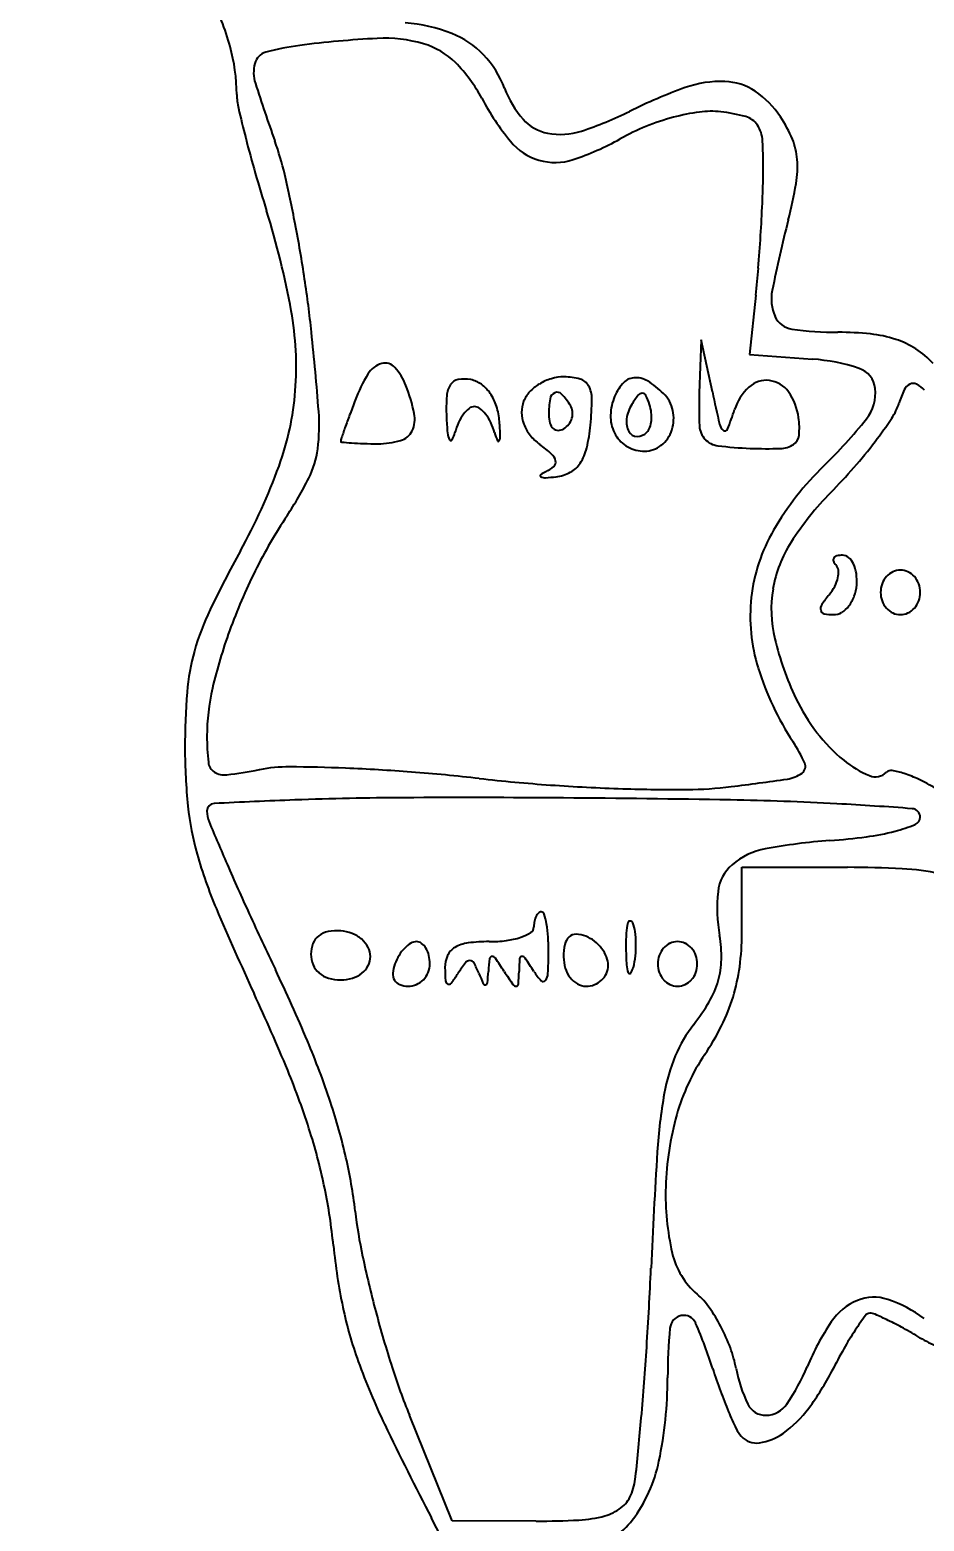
# Model space of a CAD drawing. Header units: millimetres. Extents: x 56222 to 3066687, y -650199 to -121287.
# Drawn here: x 135229.52 to 135233.47, y -182859.39 to -182852.81 of the extents above; entities that cross this region are included whole.
import ezdxf
from ezdxf import colors
from ezdxf.entities.mleader import LeaderData, LeaderLine
from ezdxf.math import Vec2, Vec3

# ---------------------------------------------------------------- set-up
doc = ezdxf.new("R2010")
doc.units = ezdxf.units.MM
doc.header["$MEASUREMENT"] = 0
doc.layers.add('Text', color=7, linetype='Continuous', lineweight=15)
doc.styles.add('style4', font='ARIALN.TTF')

msp = doc.modelspace()

# ---------------------------------------------------------------- linework, layer by layer
for p, q in [((135232.7238, -182853.9804), (135232.6953, -182854.2429)), ((135232.4829, -182854.1773), (135232.4743, -182854.4127)), ((135232.5319, -182854.4069), (135232.4829, -182854.1773)), ((135232.6953, -182854.2429), (135232.9741, -182854.263)), ((135232.6625, -182856.7987), (135232.6625, -182856.5064)), ((135232.6625, -182856.5064), (135233.128, -182856.5064)), ((135231.3831, -182859.3916), (135231.1942, -182858.925)), ((135231.7533, -182859.3924), (135231.3831, -182859.3916))]:
    msp.add_line(p, q)
for centre, radius, start, end in [((135229.1421, -182853.2308), 1.3072, 15.42455, 25.93828), ((135231.1316, -182853.4528), 0.6753, 68.31235, 86.21174), ((135231.2341, -182853.195), 0.3979, 43.67743, 68.31235), ((135229.598, -182853.105), 0.8343, 0.7058, 15.42452), ((135230.8555, -182853.9843), 1.1155, 97.46394, 105.34908), ((135231.2683, -182857.1352), 4.2933, 92.88345, 97.46398), ((135231.0836, -182853.4682), 0.6217, 73.81376, 92.8835), ((135231.1651, -182853.1875), 0.3293, 45.10031, 73.81382), ((135230.665, -182852.9977), 0.1584, 165.31566, 197.7271), ((135230.5784, -182852.975), 0.0689, 105.34919, 165.31558), ((135230.9316, -182853.4218), 0.6601, 28.03012, 45.10036), ((135231.2039, -182853.2238), 0.4396, 20.81673, 43.67748), ((135237.9271, -182850.6762), 7.7825, 197.72719, 199.69995), ((135232.04, -182852.9059), 0.4549, 200.81673, 220.88321), ((135233.1644, -182855.1677), 2.2337, 109.68423, 116.53866), ((135232.5706, -182853.5079), 0.4709, 87.93286, 109.68417), ((135232.5784, -182853.2935), 0.2563, 56.07414, 87.9328), ((135232.4983, -182853.4125), 0.3998, 33.2338, 56.07413), ((135230.7153, -182853.0912), 0.2831, 180.70574, 192.93708), ((135235.7956, -182851.9242), 5.4957, 192.93709, 194.3509), ((135232.5523, -182852.5589), 1.1759, 208.03012, 219.13474), ((135231.839, -182853.08), 0.1889, 220.88319, 259.54553), ((135231.4856, -182851.8062), 1.5237, 287.91217, 296.53867), ((135232.6343, -182854.2157), 1.0565, 105.05112, 111.99004), ((135232.5989, -182854.084), 0.9201, 97.73036, 105.05119), ((135232.5259, -182853.5468), 0.378, 83.50034, 97.73034), ((135232.4865, -182853.8929), 0.7263, 74.61313, 83.50029), ((135232.6552, -182853.2799), 0.0906, 33.45142, 74.61308), ((135232.3146, -182853.5329), 0.6194, 22.87108, 33.23386), ((135235.7895, -182851.9258), 5.4894, 194.35088, 196.04016), ((135231.8602, -182852.9651), 0.3058, 259.54552, 287.91221), ((135232.6052, -182854.1438), 0.9789, 111.99001, 119.3374), ((135232.6145, -182853.3068), 0.1394, 3.08507, 33.45141), ((135229.3373, -182853.7519), 1.3414, 13.10612, 19.69996), ((135231.8376, -182853.1405), 0.2545, 219.13468, 253.69312), ((135231.5488, -182852.2641), 1.1772, 288.24144, 299.33737), ((135230.5321, -182853.4191), 2.2248, 359.05979, 3.08498), ((135232.6236, -182853.4025), 0.284, 4.30833, 22.87111), ((135231.8376, -182853.1404), 0.2546, 253.69311, 288.24147), ((135232.4811, -182853.4133), 0.4269, 349.98632, 4.30832), ((135237.5291, -182851.4256), 7.2995, 196.04019, 197.4045), ((135225.1401, -182854.729), 5.6508, 10.84044, 13.10607), ((135228.6393, -182853.388), 4.1178, 357.39662, 359.05978), ((135230.6401, -182853.0882), 2.2964, 345.86662, 349.9862), ((135227.0761, -182854.7023), 3.6551, 10.29161, 17.40455), ((135224.3312, -182853.1921), 8.4303, 356.42362, 357.39672), ((135224.4889, -182854.8537), 6.3139, 8.59721, 10.84039), ((135239.6246, -182855.3505), 6.9686, 165.86656, 168.49082), ((135224.3208, -182853.1915), 8.4407, 355.45086, 356.42373), ((135228.5765, -182853.5301), 4.1717, 353.80263, 355.45089), ((135225.4995, -182854.7009), 5.2918, 6.03643, 8.59722), ((135232.9815, -182853.9978), 0.1891, 168.49079, 203.87649), ((135229.3119, -182854.2963), 1.3826, 355.59524, 10.2916), ((135232.896, -182854.0356), 0.0957, 203.87646, 262.09003), ((135218.2541, -182855.4671), 12.5775, 4.4379, 6.03642), ((135233.0864, -182852.6659), 1.4786, 262.08996, 270.00005), ((135233.0864, -182855.5215), 1.377, 83.99423, 89.99998), ((135233.174, -182854.6888), 0.5398, 71.90819, 83.99418), ((135233.2213, -182854.5438), 0.3873, 57.26449, 71.90812), ((135232.9126, -182855.1132), 0.8524, 71.74592, 85.86177), ((135233.2144, -182854.5546), 0.4, 42.97318, 57.26459), ((135231.5998, -182854.6891), 0.6898, 148.54397, 159.18325), ((135231.1015, -182854.3843), 0.1057, 106.05082, 148.54406), ((135231.088, -182854.3373), 0.0568, 41.89494, 106.0509), ((135230.9376, -182854.4722), 0.2588, 20.99365, 41.89499), ((135231.8772, -182854.5373), 0.196, 89.99999, 106.49076), ((135231.8772, -182854.6056), 0.2643, 74.48514, 90.00001), ((135233.1466, -182854.4036), 0.1052, 6.11682, 71.74593), ((135229.4383, -182854.3061), 1.2559, 340.01232, 355.59518), ((135230.4175, -182854.6718), 0.8159, 11.90802, 20.99357), ((135231.4631, -182854.4323), 0.1041, 146.72388, 176.00077), ((135231.4185, -182854.4031), 0.0508, 99.7, 146.72388), ((135231.436, -182854.5059), 0.1551, 79.20913, 99.69994), ((135231.4433, -182854.468), 0.1165, 53.75585, 79.20918), ((135231.4127, -182854.5097), 0.1682, 34.4204, 53.75572), ((135231.8147, -182854.4938), 0.1245, 136.4041, 159.00637), ((135231.8763, -182854.5525), 0.2097, 121.10432, 136.40405), ((135231.887, -182854.5701), 0.2303, 106.49076, 121.10427), ((135231.9314, -182854.4103), 0.0616, 28.78891, 74.48528), ((135231.8812, -182854.4379), 0.1189, 359.51467, 28.78886), ((135232.3056, -182854.5166), 0.2235, 139.5011, 159.00639), ((135232.1929, -182854.4204), 0.0753, 95.64389, 139.50115), ((135232.195, -182854.442), 0.097, 58.39554, 95.64391), ((135232.0445, -182854.6865), 0.3841, 44.99993, 58.39553), ((135240.7757, -182852.6495), 8.429, 192.03373, 193.03113), ((135232.8534, -182854.5587), 0.2349, 132.96982, 161.89312), ((135232.7701, -182854.4694), 0.1128, 82.97899, 132.96989), ((135232.7691, -182854.4776), 0.1211, 35.21373, 82.97893), ((135232.6564, -182854.5572), 0.259, 8.12782, 35.21375), ((135233.0676, -182854.4121), 0.1847, 321.42919, 6.11686), ((135233.7725, -182854.5893), 0.4368, 154.19791, 162.39116), ((135233.4291, -182854.4232), 0.0553, 116.66719, 154.19783), ((135233.4187, -182854.4025), 0.0321, 62.62905, 116.66724), ((135233.3665, -182854.5032), 0.1455, 45.00003, 62.62901), ((135238.2587, -182857.2208), 7.8137, 159.18329, 159.69528), ((135232.1859, -182854.4829), 0.8287, 176.00074, 182.35276), ((135231.4815, -182854.5104), 0.0379, 90.00003, 128.5236), ((135231.4815, -182854.5113), 0.0388, 52.02007, 90.00009), ((135231.3747, -182854.5357), 0.2142, 17.47753, 34.42035), ((135231.295, -182854.5608), 0.2978, 4.24136, 17.47753), ((135231.8214, -182854.4964), 0.1317, 159.00642, 180.98483), ((135232.2605, -182854.5092), 0.4509, 170.97136, 179.99993), ((135231.8504, -182854.444), 0.0357, 113.31687, 170.9714), ((135231.8469, -182854.4359), 0.0268, 43.27626, 113.31674), ((135231.6363, -182854.6341), 0.316, 31.71753, 43.2762), ((135231.8495, -182854.5024), 0.0655, 6.97672, 31.71743), ((135230.6886, -182854.4278), 1.3116, 354.47889, 359.51461), ((135232.3, -182854.5145), 0.2175, 159.00643, 181.78867), ((135232.3123, -182854.548), 0.1604, 148.28255, 172.29859), ((135232.6107, -182854.7325), 0.5113, 142.70021, 148.28247), ((135232.2226, -182854.4368), 0.0233, 90.192, 142.70041), ((135232.2226, -182854.4311), 0.0176, 26.21297, 90.19192), ((135231.9516, -182854.5645), 0.3197, 18.43486, 26.21287), ((135232.0945, -182854.5169), 0.169, 6.38618, 18.43491), ((135232.2078, -182854.5233), 0.1533, 12.73728, 45), ((135234.2305, -182854.4771), 1.7574, 177.89881, 182.62412), ((135233.1064, -182854.3779), 0.2621, 326.22215, 342.39119), ((135230.0054, -182854.5551), 0.7909, 352.40904, 4.43789), ((135235.1196, -182856.0593), 4.4667, 159.69532, 160.47362), ((135231.0997, -182854.5279), 0.1187, 334.21335, 11.90794), ((135232.8903, -182854.4539), 1.5337, 182.35279, 185.04396), ((135231.5938, -182854.6266), 0.2008, 143.16835, 155.51623), ((135231.5446, -182854.5897), 0.1393, 128.5237, 143.16847), ((135231.4152, -182854.5962), 0.1465, 37.87928, 52.02001), ((135231.3659, -182854.6345), 0.2089, 25.85961, 37.87931), ((135229.7903, -182854.6724), 1.8066, 2.26286, 4.24135), ((135231.8439, -182854.496), 0.1543, 180.98481, 200.50853), ((135231.9453, -182854.5092), 0.1358, 180.00003, 195.43094), ((135231.8363, -182854.5017), 0.0789, 322.38563, 344.20599), ((135231.8419, -182854.5033), 0.0731, 344.20589, 6.97678), ((135232.2438, -182854.5162), 0.1613, 181.78873, 210.28563), ((135232.2444, -182854.5389), 0.0919, 172.29859, 208.72473), ((135232.1238, -182854.52), 0.1396, 341.29933, 354.4005), ((135232.0933, -182854.517), 0.1702, 354.40059, 6.38624), ((135232.1987, -182854.5253), 0.1626, 341.86989, 12.73734), ((135231.1196, -182853.9918), 1.5892, 338.5624, 341.89311), ((135232.5783, -182854.5683), 0.3379, 354.73779, 8.12791), ((135231.5052, -182853.1662), 2.183, 314.10503, 321.42929), ((135231.6474, -182853.4019), 2.0174, 322.62961, 326.22222), ((135240.545, -182857.9834), 10.2231, 160.47373, 160.76594), ((135231.133, -182854.544), 0.0817, 285.87283, 334.21336), ((135231.4423, -182854.5817), 0.0801, 185.04387, 208.10928), ((135231.254, -182854.5504), 0.1462, 331.78612, 345.35461), ((135231.6585, -182854.6561), 0.2719, 155.51623, 165.35452), ((135231.3027, -182854.6651), 0.2791, 16.18632, 25.85966), ((135231.9122, -182854.4882), 0.3555, 196.18627, 202.37386), ((135231.5443, -182854.6031), 0.0513, 336.39232, 2.26299), ((135231.8655, -182854.4879), 0.1774, 200.50858, 218.58586), ((135231.901, -182854.4596), 0.2227, 218.58581, 233.82507), ((135231.8635, -182854.5318), 0.0509, 195.43108, 227.51157), ((135231.8505, -182854.546), 0.0316, 227.51154, 270.71769), ((135231.8503, -182854.5283), 0.0493, 270.71758, 301.71735), ((135231.8316, -182854.4981), 0.0848, 301.71751, 322.38564), ((135231.2278, -182854.4799), 0.7699, 346.83313, 354.47883), ((135232.2267, -182854.5263), 0.1415, 210.28557, 241.10553), ((135232.1992, -182854.5636), 0.0404, 208.72467, 270.12654), ((135232.1992, -182854.5423), 0.0617, 270.12645, 315.00003), ((135232.204, -182854.5471), 0.0549, 315.00008, 341.29945), ((135232.2164, -182854.5311), 0.144, 308.6498, 341.86995), ((135232.5679, -182854.5533), 0.0931, 182.62424, 222.69715), ((135232.6117, -182854.539), 0.0493, 193.03112, 231.25968), ((135232.5881, -182854.5684), 0.0116, 231.25967, 338.56238), ((135232.8614, -182854.5944), 0.0536, 302.59115, 354.73773), ((135230.3827, -182854.6054), 0.4103, 333.46724, 352.40906), ((135230.9178, -182854.6244), 0.0268, 160.76605, 180.00011), ((135230.8959, -182854.6244), 0.00489, 180.00028, 264.5726), ((135231.0941, -182852.5382), 2.1005, 264.57234, 265.77004), ((135231.024, -182853.4856), 1.1505, 265.77019, 268.41072), ((135231.055, -182852.369), 2.2675, 268.41065, 270.00001), ((135231.055, -182854.2697), 0.3668, 270.00005, 285.87282), ((135231.3773, -182854.6165), 0.00636, 208.10921, 331.7862), ((135231.5874, -182854.6219), 0.00425, 202.37371, 336.39194), ((135231.3782, -182855.1745), 0.663, 47.94988, 53.82508), ((135231.7774, -182854.6085), 0.2054, 326.40364, 346.83306), ((135232.2328, -182854.5151), 0.1542, 241.10559, 270.00002), ((135232.2328, -182854.5517), 0.1176, 269.99999, 308.64986), ((135232.5673, -182854.5539), 0.0922, 222.69719, 263.04252), ((135232.7641, -182852.9413), 1.7168, 263.0425, 267.84707), ((135232.7736, -182852.6872), 1.9711, 267.84708, 271.71028), ((135232.8291, -182854.5438), 0.1137, 271.7104, 302.59112), ((135231.4144, -182853.224), 2.3106, 318.96552, 322.62962), ((135228.1371, -182853.8328), 2.6405, 331.07364, 340.01229), ((135231.7408, -182854.6353), 0.1365, 294.11852, 311.83362), ((135231.7838, -182854.7249), 0.0574, 12.65021, 47.94999), ((135231.8147, -182854.7179), 0.0257, 311.83368, 12.65033), ((135231.8447, -182854.6532), 0.1247, 298.62394, 326.40366), ((135233.9429, -182855.6812), 1.3195, 134.10502, 149.83205), ((135229.3343, -182854.0819), 1.5821, 326.52393, 333.4672), ((135231.7771, -182854.7776), 0.0053, 127.08065, 243.81024), ((135231.8443, -182854.8665), 0.1168, 114.11858, 127.08063), ((135231.7932, -182854.7448), 0.0418, 243.81023, 273.23953), ((135231.7536, -182854.0447), 0.743, 273.23957, 276.85853), ((135231.8217, -182854.6111), 0.1726, 276.85846, 298.62386), ((135231.227, -182853.0609), 2.559, 315.57157, 318.96552), ((135234.041, -182855.8193), 1.3815, 135.57158, 147.21711), ((135232.5798, -182856.2282), 2.3089, 146.52389, 153.4999), ((135233.4584, -182855.3996), 0.7591, 149.83199, 173.6227), ((135235.029, -182857.6415), 5.2338, 151.07365, 154.26528), ((135233.3418, -182855.369), 0.5498, 147.21711, 170.38846), ((135233.0877, -182855.1545), 0.0236, 104.11243, 145.8385), ((135233.1067, -182855.2301), 0.1015, 89.99993, 104.11212), ((135233.1067, -182855.1692), 0.0406, 48.56708, 90.00003), ((135232.7705, -182856.3232), 2.5219, 153.49979, 160.02906), ((135233.0807, -182855.1498), 0.0152, 145.83822, 201.44233), ((135233.1115, -182855.1377), 0.0481, 201.44236, 224.99997), ((135233.0503, -182855.1989), 0.0383, 5.98078, 45.00005), ((135232.9871, -182855.2055), 0.1019, 347.16221, 5.98088), ((135233.0747, -182855.2054), 0.0889, 25.49792, 48.56696), ((135233.0243, -182855.2295), 0.1448, 7.89152, 25.49794), ((135233.3623, -182855.2717), 0.0775, 89.99991, 115.50123), ((135233.3623, -182855.2717), 0.0775, 64.49875, 90.00007), ((135232.9373, -182855.1941), 0.153, 331.93517, 347.16211), ((135232.9794, -182855.2455), 0.1904, 340.21396, 355.6921), ((135232.9336, -182855.2421), 0.2364, 355.69219, 7.89153), ((135233.3845, -182855.2926), 0.1097, 159.96418, 179.99996), ((135233.3747, -182855.289), 0.0992, 138.36646, 159.96422), ((135233.3675, -182855.2827), 0.0897, 115.50126, 138.36655), ((135233.3571, -182855.2827), 0.0897, 41.63345, 64.49874), ((135233.3499, -182855.289), 0.0992, 20.03586, 41.63363), ((135233.3401, -182855.2926), 0.1097, 359.99994, 20.03573), ((135233.4569, -182855.3994), 0.7576, 173.6226, 197.44096), ((135233.3394, -182855.3686), 0.5473, 170.38845, 193.62581), ((135233.4335, -182855.6233), 0.5016, 140.3098, 146.56357), ((135232.8787, -182855.1629), 0.2193, 320.30983, 331.93502), ((135233.0139, -182855.2579), 0.1537, 322.04062, 340.21402), ((135233.3845, -182855.2926), 0.1097, 180.00004, 200.03582), ((135233.3747, -182855.2962), 0.0992, 200.03578, 221.63354), ((135233.3499, -182855.2962), 0.0992, 318.36637, 339.96414), ((135233.3401, -182855.2926), 0.1097, 339.96427, 0.00006), ((135231.3228, -182855.855), 1.1195, 154.26527, 164.28679), ((135233.0422, -182855.3649), 0.0327, 146.56355, 192.43319), ((135233.0292, -182855.3678), 0.0194, 192.43308, 258.31729), ((135233.0669, -182855.1853), 0.2057, 258.31721, 270), ((135233.0669, -182855.3212), 0.0698, 269.99994, 301.07666), ((135233.042, -182855.2798), 0.1182, 301.07662, 322.04046), ((135233.3675, -182855.3026), 0.0897, 221.63345, 244.49874), ((135233.3623, -182855.3135), 0.0775, 244.49877, 270.00009), ((135233.3623, -182855.3135), 0.0775, 269.99993, 295.50125), ((135233.3571, -182855.3026), 0.0897, 295.50126, 318.36655), ((135232.4789, -182856.2172), 2.2117, 160.02904, 166.89789), ((135234.1315, -182855.1766), 1.3624, 193.62579, 205.38585), ((135231.1598, -182855.8091), 0.9502, 164.28679, 175.4241), ((135233.9854, -182855.2334), 1.3116, 197.44089, 213.23383), ((135231.2324, -182855.9271), 0.9319, 166.89792, 180.00001), ((135233.2442, -182855.976), 3.0412, 175.4241, 180.10474), ((135233.65, -182855.4051), 0.8294, 205.38583, 217.56688), ((135233.582, -182855.4573), 0.7437, 217.56686, 230.78613), ((135232.6926, -182855.977), 2.4896, 180.10475, 185.99117), ((135231.4032, -182855.9271), 1.1027, 180, 186.02864), ((135232.347, -182856.3069), 0.6472, 23.69428, 33.23379), ((135230.3643, -182856.0369), 0.058, 186.02864, 237.37803), ((135232.9068, -182856.0613), 0.0359, 305.92624, 23.69429), ((135233.402, -182855.6779), 0.459, 230.78613, 247.43832), ((135230.3772, -182856.0167), 0.0819, 237.37794, 277.22722), ((135230.0772, -182853.6514), 2.4661, 277.22722, 280.6253), ((135230.6617, -182856.7667), 0.7034, 89.7056, 100.62523), ((135230.629, -182863.1294), 7.0663, 87.69887, 89.70555), ((135230.6001, -182863.8473), 7.7847, 85.55901, 87.69883), ((135230.5058, -182865.0613), 9.0024, 83.64015, 85.55905), ((135232.3751, -182848.29), 7.8728, 263.64014, 265.93739), ((135231.088, -182843.9275), 12.3177, 277.12167, 278.28591), ((135232.8421, -182855.9721), 0.1461, 278.28586, 305.92623), ((135233.2522, -182856.0386), 0.0684, 247.4383, 315.00006), ((135233.3205, -182856.1069), 0.0282, 80.08633, 134.99995), ((135233.2568, -182856.4712), 0.398, 72.13657, 80.08626), ((135233.2138, -182856.6047), 0.5383, 64.57578, 72.13654), ((135233.0587, -182856.931), 0.8995, 59.42901, 64.57583), ((135232.4035, -182847.8908), 8.273, 265.93735, 268.15073), ((135232.3688, -182848.9649), 7.1983, 268.15072, 270.41292), ((135232.4087, -182854.4978), 1.6652, 270.41294, 277.12173), ((135231.4742, -182856.1048), 1.2646, 185.99117, 195.76311), ((135230.3338, -182856.2582), 0.0333, 93.02013, 180.00005), ((135231.5172, -182878.687), 22.4932, 92.11028, 93.02013), ((135231.2282, -182870.8463), 14.6472, 90.22805, 92.11029), ((135231.4269, -182920.7672), 64.5686, 89.602347, 90.228015), ((135231.3781, -182927.784), 71.5855, 89.012825, 89.602283), ((135232.3904, -182869.0343), 12.8271, 86.90807, 89.01283), ((135232.2848, -182870.9907), 14.7863, 85.61742, 86.90817), ((135233.4118, -182856.2853), 0.0378, 0.08554, 85.61744), ((135230.4236, -182856.2582), 0.123, 180.00001, 202.6613), ((135246.0256, -182849.7442), 17.0304, 202.66125, 203.3433), ((135233.1601, -182855.6552), 0.7143, 284.48005, 292.03302), ((135233.4151, -182856.2853), 0.0345, 292.03307, 0.08553), ((135232.861, -182853.7629), 2.6322, 274.13714, 277.65941), ((135233.067, -182855.2945), 1.0868, 277.65943, 284.47997), ((135232.2045, -182855.8987), 2.0234, 195.76316, 203.01095), ((135232.8217, -182856.73), 0.3103, 100.44631, 130.73654), ((135233.2396, -182858.9967), 2.6152, 94.13716, 100.44635), ((135239.8742, -182852.3989), 10.3305, 203.34328, 204.67345), ((135232.7376, -182856.6324), 0.1815, 130.73653, 174.08264), ((135233.128, -182861.1072), 4.6008, 86.98139, 90.00002), ((135233.3117, -182857.6236), 1.1123, 78.31308, 86.98146), ((135233.2615, -182856.6867), 0.7082, 174.08266, 189.85074), ((135241.6728, -182851.8775), 12.3102, 203.01091, 204.91812), ((135246.1094, -182849.5345), 17.1922, 204.67347, 205.58172), ((135231.7991, -182856.7453), 0.0509, 133.27227, 153.43496), ((135231.7767, -182856.7215), 0.0183, 89.99995, 133.27221), ((135231.7767, -182856.7165), 0.0133, 16.19921, 89.99999), ((135231.394, -182856.8277), 0.4118, 9.99571, 16.1991), ((135231.7139, -182856.7688), 0.03, 302.78836, 0.00002), ((135231.8755, -182856.7688), 0.1316, 169.00117, 179.99992), ((135231.8276, -182856.7595), 0.0828, 153.43505, 169.00125), ((135231.2816, -182856.8475), 0.526, 3.60083, 9.99567), ((135232.366, -182856.8061), 0.2146, 165.39432, 177.40877), ((135232.1692, -182856.7548), 0.0113, 91.58601, 165.39442), ((135232.1692, -182856.7558), 0.0123, 22.02794, 91.58599), ((135232.0302, -182856.812), 0.1623, 7.65868, 22.02793), ((135230.8903, -182856.8901), 0.1305, 158.77824, 180.00001), ((135230.8433, -182856.8718), 0.0801, 128.18339, 158.77826), ((135230.853, -182856.8842), 0.0959, 100.77367, 128.1834), ((135230.875, -182856.9995), 0.2132, 85.69227, 100.77363), ((135230.8782, -182856.9573), 0.1709, 68.37486, 85.69213), ((135230.886, -182856.9375), 0.1496, 49.24577, 68.37491), ((135230.9026, -182856.9182), 0.1242, 28.06266, 49.2458), ((135231.2759, -182856.9635), 0.1432, 121.59739, 135.6057), ((135231.2261, -182856.8825), 0.0481, 90.00004, 121.59747), ((135231.2261, -182856.8713), 0.0368, 52.64412, 90.00005), ((135231.2027, -182856.9019), 0.0754, 30.76698, 52.64411), ((135231.473, -182856.9936), 0.1544, 97.21761, 120.3842), ((135231.5471, -182857.5787), 0.7443, 89.99996, 97.21776), ((135231.5471, -182856.2366), 0.5978, 270.00004, 277.24577), ((135231.5803, -182856.4977), 0.3346, 277.2458, 288.43502), ((135231.6242, -182856.6296), 0.1956, 288.43492, 302.7882), ((135230.797, -182856.878), 1.0116, 359.681, 3.6008), ((135231.9412, -182856.859), 0.0616, 132.88203, 168.306), ((135231.929, -182856.8459), 0.0438, 88.69439, 132.88223), ((135231.9271, -182856.9318), 0.1297, 69.0063, 88.69428), ((135231.9211, -182856.9474), 0.1464, 52.03551, 69.00638), ((135231.9024, -182856.9715), 0.1769, 37.30587, 52.03555), ((135233.3814, -182856.8521), 1.2312, 177.40877, 180.70763), ((135231.7656, -182856.8476), 0.4292, 0.70761, 7.65867), ((135231.7251, -182856.8481), 0.4697, 353.94701, 0.70756), ((135232.3834, -182856.9229), 0.0897, 115.50126, 138.36655), ((135232.3781, -182856.912), 0.0775, 89.99991, 115.50123), ((135232.3781, -182856.912), 0.0775, 64.49875, 90.00007), ((135232.3729, -182856.9229), 0.0897, 41.63345, 64.49874), ((135232.0145, -182856.9032), 0.5574, 358.92926, 9.85073), ((135231.5653, -182856.7987), 1.0971, 352.33138, 359.99997), ((135230.8806, -182856.8901), 0.1209, 179.99993, 202.57315), ((135230.9369, -182856.9), 0.0853, 359.99997, 28.0626), ((135230.9333, -182856.9), 0.0889, 332.84088, 0.00003), ((135231.3335, -182857.0111), 0.2183, 147.94481, 159.00644), ((135231.3084, -182856.9954), 0.1887, 135.60575, 147.94472), ((135231.1708, -182856.9209), 0.1124, 13.18843, 30.76706), ((135231.1197, -182856.9329), 0.165, 359.99996, 13.18839), ((135231.4767, -182856.9482), 0.1254, 155.4637, 180.50134), ((135231.4353, -182856.9293), 0.0799, 120.38424, 155.46378), ((135232.5057, -182857.0262), 0.9647, 173.04811, 176.40426), ((135231.5587, -182856.9107), 0.0106, 89.99991, 173.04798), ((135231.5587, -182856.9188), 0.0188, 34.85232, 90.00011), ((135229.9274, -182858.0548), 2.0065, 32.87254, 34.85218), ((135232.7571, -182856.9877), 1.079, 175.81788, 178.83032), ((135231.6906, -182856.9097), 0.00965, 89.99993, 175.81785), ((135231.6906, -182856.9178), 0.0178, 34.63672, 89.99998), ((135229.8429, -182858.1942), 2.2635, 32.87256, 34.63677), ((135229.7366, -182856.8721), 2.072, 357.1381, 359.68101), ((135232.1495, -182856.9021), 0.2744, 168.30602, 180.00001), ((135232.0435, -182856.9021), 0.1683, 180.00005, 197.05525), ((135231.9128, -182856.9635), 0.1637, 22.0054, 37.30581), ((135231.9712, -182856.9399), 0.1008, 359.99995, 22.00539), ((135233.5179, -182856.8504), 1.3676, 180.70768, 183.64633), ((135231.8509, -182856.8615), 0.3433, 345.39426, 353.94707), ((135232.4003, -182856.9329), 0.1097, 159.96418, 179.99996), ((135232.3905, -182856.9293), 0.0992, 138.36646, 159.96422), ((135232.3658, -182856.9293), 0.0992, 20.03586, 41.63363), ((135232.3559, -182856.9329), 0.1097, 359.99994, 20.03573), ((135223.9923, -182860.1226), 7.3287, 22.88275, 25.58171), ((135230.8584, -182856.8993), 0.0967, 202.57311, 229.24583), ((135230.8688, -182856.8872), 0.1128, 229.24579, 253.60315), ((135230.907, -182856.8747), 0.1261, 286.46528, 308.18343), ((135230.9224, -182856.8944), 0.1011, 308.18345, 332.84079), ((135231.175, -182856.9768), 0.0543, 176.21844, 210.76703), ((135231.2586, -182856.9823), 0.138, 159.00633, 176.21855), ((135231.1856, -182856.9331), 0.099, 315.60568, 337.86156), ((135231.185, -182856.9329), 0.0997, 337.86159, 0.00009), ((135232.305, -182856.9409), 0.9537, 180.50135, 183.9952), ((135230.8444, -182856.617), 0.6683, 323.13913, 327.64337), ((135231.9497, -182857.3173), 0.6402, 142.5533, 147.64331), ((135231.4617, -182856.9435), 0.0255, 89.99992, 142.55311), ((135231.4617, -182856.9385), 0.0204, 28.41284, 90.00008), ((135231.0997, -182857.1343), 0.432, 21.68696, 28.4127), ((135232.5384, -182856.5621), 1.1163, 201.68686, 204.23688), ((135230.3042, -182856.8878), 1.2412, 354.04216, 356.40427), ((135233.5138, -182855.7371), 2.2635, 212.87256, 214.63677), ((135230.5995, -182856.9436), 1.079, 355.81788, 358.83032), ((135231.9985, -182856.8012), 0.3031, 212.87258, 222.74564), ((135231.7523, -182856.9729), 0.0537, 321.77062, 357.13798), ((135232.0105, -182856.9122), 0.1339, 197.05515, 217.30584), ((135231.9799, -182856.9364), 0.0928, 312.88211, 335.6024), ((135231.9875, -182856.9399), 0.0844, 335.60231, 0.00001), ((135232.2646, -182856.9302), 0.1118, 183.64635, 202.02789), ((135232.1665, -182856.9699), 0.006, 202.02817, 325.466), ((135232.1052, -182856.9277), 0.0804, 325.4658, 345.39423), ((135232.4003, -182856.9329), 0.1097, 180.00004, 200.03582), ((135232.3905, -182856.9364), 0.0992, 200.03578, 221.63354), ((135232.3658, -182856.9364), 0.0992, 318.36637, 339.96414), ((135232.3559, -182856.9329), 0.1097, 339.96427, 0.00006), ((135232.2094, -182856.9069), 0.3625, 343.85336, 358.92925), ((135231.8245, -182856.8336), 0.8356, 342.92612, 352.33132), ((135230.891, -182856.8119), 0.1913, 253.60307, 269.9999), ((135230.891, -182856.8206), 0.1825, 270.00004, 286.46527), ((135231.1689, -182856.9804), 0.0472, 210.76708, 248.4929), ((135231.1883, -182856.9312), 0.1001, 248.49288, 270.00001), ((135231.1883, -182856.9376), 0.0936, 270.00003, 293.1192), ((135231.1869, -182856.9344), 0.0972, 293.1192, 315.60572), ((135231.3707, -182857.0062), 0.0172, 183.99548, 246.24471), ((135231.3689, -182857.0102), 0.0127, 246.24439, 323.13904), ((135231.5288, -182857.0167), 0.00905, 204.23686, 282.13633), ((135231.5286, -182857.0156), 0.0101, 282.13629, 354.04202), ((135231.666, -182857.0135), 0.0178, 214.63672, 269.99998), ((135231.666, -182857.0216), 0.00965, 269.99993, 355.81785), ((135231.7849, -182856.9986), 0.0122, 222.74574, 321.77082), ((135231.9888, -182856.9288), 0.1065, 217.30579, 240.31425), ((135231.9736, -182856.9555), 0.0758, 240.31421, 270), ((135231.9736, -182856.9263), 0.105, 270.00005, 290.9648), ((135231.9757, -182856.9319), 0.099, 290.96474, 312.88207), ((135232.3834, -182856.9428), 0.0897, 221.63345, 244.49874), ((135232.3781, -182856.9538), 0.0775, 244.49877, 270.00009), ((135232.3781, -182856.9538), 0.0775, 269.99993, 295.50125), ((135232.3729, -182856.9428), 0.0897, 295.50126, 318.36655), ((135232.1643, -182856.8938), 0.4095, 329.81881, 343.85337), ((135222.7453, -182860.6706), 8.5601, 22.44455, 24.91803), ((135231.7737, -182856.6667), 0.8613, 321.77067, 329.81879), ((135231.8249, -182856.8338), 0.8352, 333.51815, 342.9261), ((135232.9201, -182857.5697), 0.5981, 141.77063, 157.30832), ((135231.5925, -182856.718), 1.0949, 325.83842, 333.51822), ((135227.4197, -182858.676), 3.6085, 18.29711, 22.88269), ((135233.0885, -182857.6402), 0.7807, 157.3083, 170.03298), ((135233.2541, -182857.8455), 0.9132, 145.83845, 164.28853), ((135227.5514, -182858.6853), 3.3601, 17.47176, 22.44448), ((135228.2519, -182858.4008), 2.732, 12.96743, 18.29704), ((135234.6249, -182857.9101), 2.3405, 170.03299, 176.39738), ((135233.6551, -182857.9584), 1.3298, 164.28849, 178.20957), ((135228.3968, -182858.4192), 2.4738, 11.55277, 17.47171), ((135261.8947, -182859.6271), 29.6643, 176.39738, 177.3895), ((135228.8119, -182858.2719), 2.1573, 6.6053, 12.96739), ((135228.3641, -182858.4259), 2.5071, 5.69295, 11.5528), ((135233.4609, -182857.9523), 1.1355, 178.20955, 193.07183), ((135233.0953, -182857.7759), 2.1547, 186.60532, 191.997), ((135233.4209, -182857.9218), 2.5747, 185.69303, 191.78787), ((135235.8893, -182857.1821), 5.0111, 191.99697, 194.86642), ((135232.6874, -182858.1319), 0.3414, 193.07187, 229.42896), ((135212.9665, -182857.3962), 19.3146, 356.35444, 357.38942), ((135232.2591, -182858.6321), 0.3171, 35.12619, 49.42902), ((135233.2703, -182858.6558), 0.2568, 112.40965, 146.31011), ((135233.2452, -182858.5949), 0.191, 71.33433, 112.40968), ((135233.1186, -182858.9695), 0.5864, 53.52329, 71.33429), ((135232.6514, -182858.0824), 1.7886, 191.78788, 199.79617), ((135236.0449, -182857.1408), 5.1721, 194.8664, 197.7166), ((135232.4068, -182858.5463), 0.0622, 101.16734, 174.57998), ((135232.4058, -182858.5414), 0.0572, 23.3934, 101.16736), ((135231.9036, -182858.8822), 0.7518, 27.62224, 35.12622), ((135234.5923, -182859.4907), 1.7114, 144.00903, 146.63168), ((135233.2277, -182858.4997), 0.025, 89.99994, 144.00909), ((135233.2277, -182858.5317), 0.057, 65.85328, 89.99988), ((135232.4916, -182860.1737), 1.8564, 63.90418, 65.85334), ((135234.6602, -182858.7601), 2.3257, 174.58009, 179.99995), ((135230.4568, -182859.3845), 2.1807, 17.72185, 23.39343), ((135231.8541, -182858.9081), 0.8076, 20.29343, 27.62226), ((135234.0291, -182859.1616), 1.1688, 146.31011, 157.3235), ((135234.3708, -182859.3449), 1.4463, 146.63181, 150.4485), ((135232.5597, -182860.0348), 1.7018, 61.34224, 63.90417), ((135232.1708, -182860.7463), 2.5126, 59.42899, 61.34217), ((135233.7432, -182858.0845), 0.5789, 239.42912, 248.03296), ((135219.7195, -182857.8265), 12.548, 354.92453, 356.35439), ((135232.0882, -182858.8216), 0.558, 10.6253, 20.29338), ((135235.3, -182859.8717), 2.5144, 150.44853, 152.97105), ((135233.7313, -182857.6937), 2.9363, 199.79618, 205.69473), ((135233.9398, -182857.8133), 2.9621, 197.71653, 202.04299), ((135234.9481, -182857.9493), 2.5343, 197.72193, 200.06295), ((135233.2504, -182858.6035), 0.6245, 190.6252, 205.94182), ((135232.1107, -182858.3601), 0.9103, 325.5088, 337.32349), ((135232.0435, -182858.2103), 1.1415, 323.22198, 332.97105), ((135230.5392, -182858.7601), 1.7952, 348.15947, 359.99998), ((135234.4516, -182858.1306), 2.0057, 200.06297, 202.85291), ((135232.7668, -182858.8388), 0.0867, 205.94179, 271.39349), ((135232.7662, -182858.8104), 0.1151, 271.39347, 325.50879), ((135216.1915, -182857.5131), 16.0899, 353.99081, 354.9245), ((135234.3217, -182858.1854), 1.8648, 202.85295, 205.37248), ((135232.5371, -182858.5793), 0.5251, 305.79949, 323.22204), ((135244.5458, -182852.4902), 14.9376, 205.69472, 207.46146), ((135232.7614, -182858.9253), 0.1379, 205.37244, 222.28814), ((135232.7072, -182858.8151), 0.2344, 278.06339, 305.79951), ((135232.7272, -182858.9565), 0.0916, 222.28812, 278.06345), ((135231.6554, -182858.9941), 0.6548, 323.02811, 348.15949), ((135231.9107, -182859.1678), 0.2838, 337.07418, 353.99079), ((135232.0451, -182859.2247), 0.1378, 307.20289, 337.07413), ((135232.0029, -182859.1691), 0.2077, 285.22843, 307.20298), ((135220.6253, -182864.922), 12.0206, 25.59596, 27.46147), ((135231.7611, -182855.838), 3.5544, 269.87491, 272.93524), ((135231.9154, -182858.8475), 0.541, 272.93526, 285.22853), ((135231.9063, -182859.183), 0.3407, 285.54928, 323.02816)]:
    msp.add_arc(centre, radius, start, end)

# ---------------------------------------------------------------- leaders
at = {"layer": 'Text', "color": 1, "lineweight": 0, "ltscale": 20}
ml = msp.add_multileader_mtext('Standard', dxfattribs=at)
ml.set_content('frame_\\Pply+veneer\\Pfinish', color=1, style='style4')
ml.set_leader_properties()
ml.build(insert=Vec2(0, 0))
ml.multileader.update_dxf_attribs({"dogleg_length": 2.0246, "arrow_head_size": 2})
ctx = ml.context
ctx.base_point, ctx.char_height, ctx.arrow_head_size, ctx.landing_gap_size, ctx.plane_origin = Vec3(135313.369, -182845.3509), 3, 2, 0.4, Vec3(135249.0093, -182843.3509)
notes = []
notes.append((ctx, [(0, (1, 1, 0), (135311.3444, -182845.3509), (1, 0), 2.0246, [(0, [(135187.0188, -182845.5403)], 0, [])])]))
ctx.mtext.insert = Vec3(135313.769, -182843.8263)
for ctx, leaders in notes:
    for number, flags, end, landing, length, lines in leaders:
        leader = LeaderData()
        leader.index, (leader.has_last_leader_line, leader.has_dogleg_vector, leader.attachment_direction) = number, flags
        leader.last_leader_point, leader.dogleg_vector, leader.dogleg_length = Vec3(end), Vec3(landing), length
        for number, points, colour, breaks in lines:
            line = LeaderLine()
            line.index, line.vertices, line.color, line.breaks = number, Vec3.list(points), colors.encode_raw_color(colour), breaks
            leader.lines.append(line)
        ctx.leaders.append(leader)

doc.saveas('drawing.dxf')
